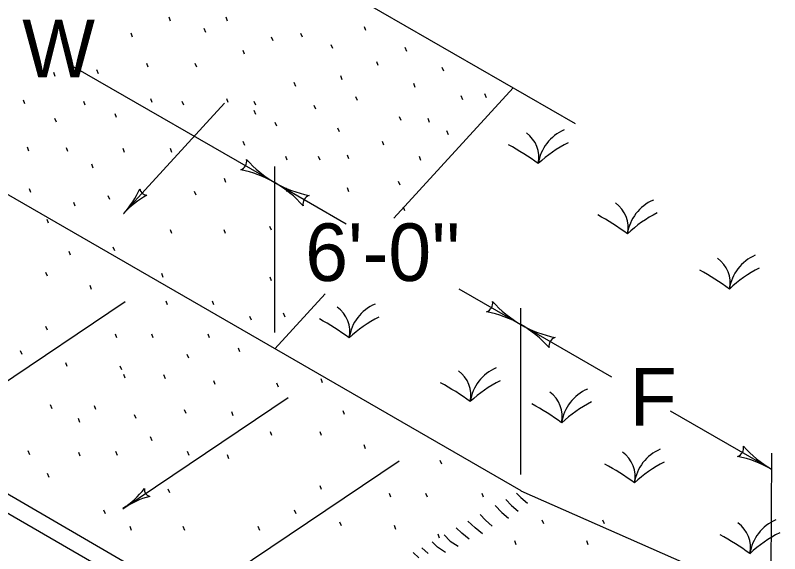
# Model space of a CAD drawing. Extents: x 1000 to 1036.3, y 1000 to 1022.
# Drawn here: x 1031.336 to 1033.991, y 1013.284 to 1015.156 of the extents above; entities that cross this region are included whole.
import ezdxf

# ---------------------------------------------------------------- set-up
doc = ezdxf.new("R2010")
doc.units = 0
doc.layers.add('Level 1', color=7, linetype='Continuous')
doc.layers.add('Level 2', color=7, linetype='Continuous')

msp = doc.modelspace()

# ---------------------------------------------------------------- linework, layer by layer
at = {"layer": 'Level 1'}
for p, q in [((1029.5852, 1015.5279), (1033.0921, 1013.5032)), ((1031.8756, 1015.1355), (1031.8705, 1015.1487)), ((1032.0732, 1015.1355), (1032.0681, 1015.1487)), ((1032.5541, 1015.1025), (1032.549, 1015.1158)), ((1031.7433, 1015.0797), (1031.7382, 1015.093)), ((1031.9975, 1015.096), (1031.9923, 1015.1092)), ((1032.3334, 1015.0795), (1032.3283, 1015.0927)), ((1032.2313, 1015.0663), (1032.2262, 1015.0795)), ((1032.1325, 1015.0202), (1032.1274, 1015.0334)), ((1032.4388, 1015.04), (1032.4337, 1015.0532)), ((1032.6957, 1015.0301), (1032.6906, 1015.0433)), ((1032.1881, 1012.9804), (1028.6677, 1015.0249)), ((1031.798, 1014.975), (1031.7929, 1014.9882)), ((1031.9665, 1014.975), (1031.9614, 1014.9882)), ((1032.5969, 1014.9807), (1032.5918, 1014.9939)), ((1031.4746, 1014.9431), (1031.4695, 1014.9563)), ((1031.5375, 1014.978), (1032.2377, 1014.5738)), ((1031.6249, 1014.9522), (1031.6198, 1014.9654)), ((1032.8242, 1014.9609), (1032.8191, 1014.9741)), ((1032.4718, 1014.9313), (1032.4666, 1014.9445)), ((1032.3104, 1014.9082), (1032.3052, 1014.9214)), ((1032.6514, 1014.45), (1033.0652, 1014.9036)), ((1032.7254, 1014.9049), (1032.7203, 1014.9182)), ((1032.8901, 1014.8621), (1032.8849, 1014.8753)), ((1032.9724, 1014.8687), (1032.9673, 1014.8819)), ((1031.3698, 1014.8474), (1031.3647, 1014.8607)), ((1031.5794, 1014.8429), (1031.5742, 1014.8561)), ((1031.7125, 1014.4665), (1032.0626, 1014.8502)), ((1031.8117, 1014.852), (1031.8065, 1014.8652)), ((1031.921, 1014.8429), (1031.9158, 1014.8561)), ((1032.0758, 1014.852), (1032.0707, 1014.8652)), ((1032.1715, 1014.8429), (1032.1664, 1014.8561)), ((1032.5245, 1014.8588), (1032.5193, 1014.872)), ((1032.1715, 1014.811), (1032.1664, 1014.8242)), ((1032.3795, 1014.8292), (1032.3744, 1014.8424)), ((1031.4791, 1014.7837), (1031.474, 1014.7969)), ((1031.6879, 1014.8002), (1031.6828, 1014.8135)), ((1032.676, 1014.7896), (1032.6709, 1014.8029)), ((1032.7748, 1014.7831), (1032.7697, 1014.7963)), ((1032.2444, 1014.77), (1032.2392, 1014.7832)), ((1032.4619, 1014.7501), (1032.4568, 1014.7633)), ((1032.8407, 1014.7402), (1032.8355, 1014.7535)), ((1032.1332, 1014.7031), (1032.1281, 1014.7163)), ((1032.6167, 1014.704), (1032.6116, 1014.7172)), ((1031.3835, 1014.6835), (1031.3784, 1014.6967)), ((1031.5187, 1014.6818), (1031.5136, 1014.6951)), ((1031.716, 1014.6789), (1031.7109, 1014.6921)), ((1031.88, 1014.6789), (1031.8748, 1014.6921)), ((1032.2808, 1014.6516), (1032.2757, 1014.6648)), ((1032.3947, 1014.6516), (1032.3896, 1014.6648)), ((1032.4949, 1014.6561), (1032.4898, 1014.6694)), ((1032.7451, 1014.6513), (1032.74, 1014.6645)), ((1031.6067, 1014.6242), (1031.6016, 1014.6375)), ((1032.0678, 1014.5744), (1032.0627, 1014.5876)), ((1032.2377, 1014.5738), (1032.4849, 1014.4311)), ((1032.2808, 1014.5422), (1032.2757, 1014.5555)), ((1032.4949, 1014.5422), (1032.4898, 1014.5555)), ((1032.6725, 1014.565), (1032.6674, 1014.5783)), ((1031.3903, 1014.5396), (1031.3852, 1014.5528)), ((1031.6641, 1014.5149), (1031.659, 1014.5281)), ((1031.964, 1014.5299), (1031.9588, 1014.5432)), ((1031.5446, 1014.4915), (1031.5395, 1014.5047)), ((1032.6892, 1014.4755), (1032.6841, 1014.4887)), ((1031.4516, 1014.4324), (1031.4465, 1014.4456)), ((1031.88, 1014.3965), (1031.8748, 1014.4097)), ((1032.0667, 1014.3965), (1032.0616, 1014.4097)), ((1032.2257, 1014.4084), (1032.2206, 1014.4216)), ((1031.6814, 1014.3366), (1031.6763, 1014.3498)), ((1031.5282, 1014.3213), (1031.5231, 1014.3345)), ((1031.4478, 1014.2485), (1031.4426, 1014.2617)), ((1031.85, 1014.2446), (1031.8449, 1014.2579)), ((1032.2262, 1014.2325), (1032.221, 1014.2457)), ((1031.601, 1014.2025), (1031.5959, 1014.2157)), ((1032.2377, 1013.9965), (1032.4122, 1014.1878)), ((1032.8764, 1014.205), (1033.0921, 1014.0805)), ((1031.0882, 1013.7374), (1031.7178, 1014.161)), ((1031.8653, 1014.1489), (1031.8602, 1014.1621)), ((1032.0262, 1014.1489), (1032.0211, 1014.1621)), ((1032.1564, 1014.0953), (1032.1513, 1014.1085)), ((1032.2731, 1014.1067), (1032.268, 1014.12)), ((1033.0921, 1014.0805), (1033.4066, 1013.899)), ((1031.4478, 1014.0608), (1031.4426, 1014.074)), ((1031.6891, 1014.034), (1031.684, 1014.0472)), ((1031.8155, 1014.034), (1031.8104, 1014.0472)), ((1032.0109, 1014.034), (1032.0057, 1014.0472)), ((1032.1162, 1013.9858), (1032.1111, 1013.999)), ((1031.3597, 1013.9765), (1031.3545, 1013.9897)), ((1031.9388, 1013.9636), (1031.9337, 1013.9769)), ((1032.1321, 1012.9492), (1030.3784, 1013.9617)), ((1031.5167, 1013.9344), (1031.5116, 1013.9476)), ((1031.706, 1013.9226), (1031.7009, 1013.9358)), ((1031.7178, 1013.8939), (1031.7127, 1013.9071)), ((1031.8576, 1013.8922), (1031.8525, 1013.9055)), ((1032.4035, 1013.8785), (1032.3984, 1013.8918)), ((1032.0304, 1013.872), (1032.0252, 1013.8853)), ((1032.2503, 1013.8632), (1032.2451, 1013.8764)), ((1031.7097, 1013.4405), (1032.284, 1013.8269)), ((1031.4637, 1013.7879), (1031.4585, 1013.8011)), ((1031.6163, 1013.785), (1031.6112, 1013.7982)), ((1031.7557, 1013.7539), (1031.7506, 1013.7671)), ((1031.9292, 1013.7708), (1031.9241, 1013.784)), ((1032.0932, 1013.7636), (1032.0881, 1013.7768)), ((1032.4801, 1013.7674), (1032.475, 1013.7807)), ((1033.6107, 1013.7811), (1033.9632, 1013.5776)), ((1031.5607, 1013.7406), (1031.5556, 1013.7539)), ((1032.2273, 1013.6947), (1032.2222, 1013.7079)), ((1032.3997, 1013.6947), (1032.3945, 1013.7079)), ((1031.8111, 1013.6767), (1031.806, 1013.6899)), ((1032.5529, 1013.6487), (1032.5478, 1013.6619)), ((1031.3865, 1013.6279), (1031.3813, 1013.6411)), ((1031.5615, 1013.6226), (1031.5564, 1013.6359)), ((1031.691, 1013.6257), (1031.6859, 1013.6389)), ((1031.94, 1013.6257), (1031.9348, 1013.6389)), ((1032.0779, 1013.6142), (1032.0728, 1013.6274)), ((1032.0401, 1013.1836), (1032.6697, 1013.6072)), ((1032.8172, 1013.5951), (1032.8121, 1013.6083)), ((1031.4535, 1013.5491), (1031.4483, 1013.5623)), ((1032.3997, 1013.507), (1032.3945, 1013.5202)), ((1031.8727, 1013.4951), (1031.8676, 1013.5084)), ((1032.641, 1013.4801), (1032.6359, 1013.4934)), ((1032.7674, 1013.4801), (1032.7623, 1013.4934)), ((1032.9628, 1013.4801), (1032.9576, 1013.4934)), ((1031.6493, 1013.4224), (1031.6442, 1013.4356)), ((1032.3116, 1013.4227), (1032.3064, 1013.4359)), ((1032.4686, 1013.3805), (1032.4635, 1013.3938)), ((1033.1719, 1013.3874), (1033.1667, 1013.4006)), ((1033.3826, 1013.3874), (1033.3774, 1013.4006)), ((1031.7403, 1013.3652), (1031.7352, 1013.3784)), ((1031.9247, 1013.3652), (1031.9195, 1013.3784)), ((1032.1851, 1013.3652), (1032.18, 1013.3784)), ((1032.6579, 1013.3687), (1032.6528, 1013.382)), ((1032.8095, 1013.3384), (1032.8044, 1013.3516)), ((1033.0761, 1013.3149), (1033.071, 1013.3282)), ((1033.3262, 1013.3149), (1033.3211, 1013.3282))]:
    msp.add_line(p, q, dxfattribs=at)
for centre, radius, start, end in [((1033.0487, 1014.661), 0.1062, 348.4633, 53.8876), ((1033.3015, 1014.6189), 0.1503, 113.1649, 172.0268), ((1032.6277, 1013.9257), 0.8863, 53.6749, 61.6054), ((1033.4514, 1014.3235), 0.435, 116.6646, 133.3645), ((1033.3586, 1014.4173), 0.1062, 348.4633, 53.8876), ((1033.6114, 1014.3752), 0.1503, 113.1649, 172.0268), ((1032.9376, 1013.682), 0.8863, 53.6749, 61.6054), ((1033.7613, 1014.0798), 0.435, 116.6646, 133.3645), ((1033.9656, 1014.1832), 0.1503, 113.1649, 172.0268), ((1033.7128, 1014.2253), 0.1062, 348.4633, 53.8876), ((1033.2918, 1013.49), 0.8863, 53.6749, 61.6054), ((1034.1155, 1013.8878), 0.435, 116.6646, 133.3645), ((1032.3919, 1014.0555), 0.1062, 348.4633, 53.8876), ((1032.6448, 1014.0134), 0.1503, 113.1649, 172.0268), ((1032.7946, 1013.718), 0.435, 116.6646, 133.3645), ((1031.9709, 1013.3202), 0.8863, 53.6749, 61.6054), ((1032.8125, 1013.8339), 0.1062, 348.4633, 53.8876), ((1033.0654, 1013.7919), 0.1503, 113.1649, 172.0268), ((1032.3915, 1013.0986), 0.8863, 53.6749, 61.6054), ((1033.2153, 1013.4965), 0.435, 116.6646, 133.3645), ((1033.1298, 1013.7601), 0.1062, 348.4633, 53.8876), ((1033.3827, 1013.718), 0.1503, 113.1649, 172.0268), ((1033.5326, 1013.4226), 0.435, 116.6646, 133.3645), ((1032.7088, 1013.0248), 0.8863, 53.6749, 61.6054), ((1033.3829, 1013.5514), 0.1062, 348.4633, 53.8876), ((1033.6357, 1013.5093), 0.1503, 113.1649, 172.0268), ((1033.7856, 1013.2139), 0.435, 116.6646, 133.3645), ((1032.9619, 1012.8161), 0.8863, 53.6749, 61.6054), ((1033.7837, 1013.3054), 0.1062, 348.4633, 53.8876), ((1034.0366, 1013.2634), 0.1503, 113.1649, 172.0268), ((1033.3627, 1012.5701), 0.8863, 53.6749, 61.6054), ((1034.1864, 1012.9679), 0.435, 116.6646, 133.3645)]:
    msp.add_arc(centre, radius, start, end, dxfattribs=at)
at = {"layer": 'Level 2'}
for p, q in [((1032.2522, 1015.3722), (1033.2808, 1014.7794)), ((1032.2377, 1014.0529), (1032.2377, 1014.6302)), ((1033.0921, 1013.5596), (1033.0921, 1014.1369)), ((1033.9616, 1013.1759), (1033.9634, 1013.634)), ((1033.0916, 1013.4797), (1033.0775, 1013.4946)), ((1033.0922, 1013.5031), (1033.9614, 1013.1195)), ((1033.0597, 1013.4518), (1033.0398, 1013.4729)), ((1033.0916, 1013.4797), (1033.1149, 1013.4594)), ((1033.0261, 1013.4276), (1033.0032, 1013.4518)), ((1033.0597, 1013.4518), (1033.083, 1013.4315)), ((1032.9697, 1013.4007), (1032.9506, 1013.4208)), ((1033.026, 1013.4276), (1033.0492, 1013.4073)), ((1032.9334, 1013.3734), (1032.9082, 1013.397)), ((1032.9697, 1013.4007), (1032.9929, 1013.3803)), ((1032.8869, 1013.355), (1032.8673, 1013.3734)), ((1032.959, 1013.3535), (1032.9332, 1013.3735)), ((1032.8467, 1013.3274), (1032.8254, 1013.3492)), ((1032.9128, 1013.335), (1032.8869, 1013.355)), ((1032.8029, 1013.3069), (1032.7846, 1013.3256)), ((1032.8308, 1013.2886), (1032.8029, 1013.3069)), ((1032.8748, 1013.3085), (1032.847, 1013.3268)), ((1032.7377, 1013.2696), (1032.718, 1013.2878)), ((1032.7703, 1013.2842), (1032.7482, 1013.3046))]:
    msp.add_line(p, q, dxfattribs=at)
for centre, radius, start, end in [((1032.1089, 1014.6482), 0.0313, 288.7748, 10.8915), ((1032.4331, 1014.9124), 0.3909, 221.3474, 239.9941), ((1032.0422, 1014.2353), 0.3909, 60.0002, 78.669), ((1032.4331, 1014.9124), 0.3909, 239.988, 240.0002), ((1032.4331, 1014.9124), 0.3909, 240.0002, 258.669), ((1032.0422, 1014.2353), 0.3909, 41.3474, 59.9941), ((1032.0422, 1014.2353), 0.3909, 59.988, 60.0002), ((1031.4783, 1014.6795), 0.3167, 317.7202, 336.389), ((1031.9468, 1014.2534), 0.3167, 119.0673, 137.7141), ((1031.7936, 1014.5555), 0.0253, 186.4948, 268.6115), ((1032.3664, 1014.4995), 0.0313, 108.7748, 190.8915), ((1031.4783, 1014.6795), 0.3167, 317.708, 317.7202), ((1032.9633, 1014.1549), 0.0313, 288.7748, 10.8915), ((1033.2875, 1014.4191), 0.3909, 221.3474, 239.9941), ((1032.8966, 1013.742), 0.3909, 60.0002, 78.669), ((1033.2875, 1014.4191), 0.3909, 239.988, 240.0002), ((1033.2875, 1014.4191), 0.3909, 240.0002, 258.669), ((1032.8966, 1013.742), 0.3909, 41.3474, 59.9941), ((1032.8966, 1013.742), 0.3909, 59.988, 60.0002), ((1033.2208, 1014.0062), 0.0313, 108.7748, 190.8915), ((1033.8345, 1013.652), 0.0313, 288.7748, 10.8915), ((1034.1587, 1013.9162), 0.3909, 221.3474, 239.9941), ((1033.7677, 1013.239), 0.3909, 60.0002, 78.669), ((1033.7677, 1013.239), 0.3909, 59.988, 60.0002), ((1031.533, 1013.7032), 0.3167, 303.9318, 322.6006), ((1031.8096, 1013.5077), 0.0253, 172.7064, 254.8231), ((1031.8865, 1013.1778), 0.3167, 105.279, 123.9257), ((1031.533, 1013.7032), 0.3167, 303.9196, 303.9318)]:
    msp.add_arc(centre, radius, start, end, dxfattribs=at)

# ---------------------------------------------------------------- texts
for s, p in [('W', (1031.3604, 1014.9401)), ("6'-0''", (1032.3431, 1014.232)), ('F', (1033.4702, 1013.7291))]:
    msp.add_text(s, height=0.2, dxfattribs=at).set_placement(p)

doc.saveas('drawing.dxf')
